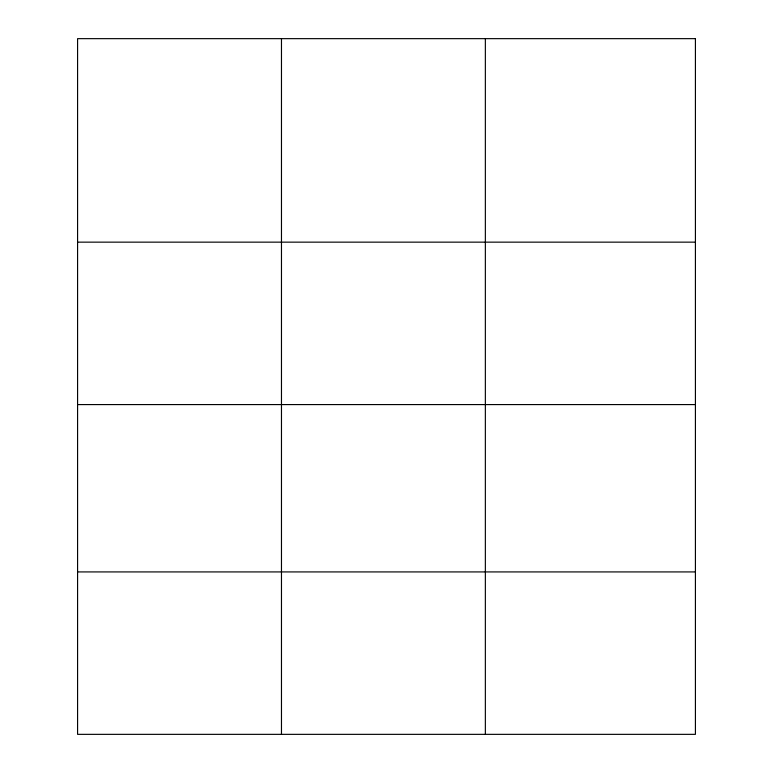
<?xml version="1.0" encoding="UTF-8"?>
<svg xmlns="http://www.w3.org/2000/svg" width="773" height="773" viewBox="0 0 773 773"><rect width="100%" height="100%" fill="white"/><g stroke="black" fill="none" stroke-linecap="round" stroke-linejoin="round"><path stroke-width="1.16" d="M77.58 242.152L695.42 242.152M77.58 404.579L695.42 404.579M77.58 571.923L695.42 571.923M485.357 38.65L485.357 734.35M281.469 38.65L281.469 734.35M695.42 38.65L77.58 38.65L77.58 734.35L695.42 734.35L695.42 38.65"/></g></svg>
